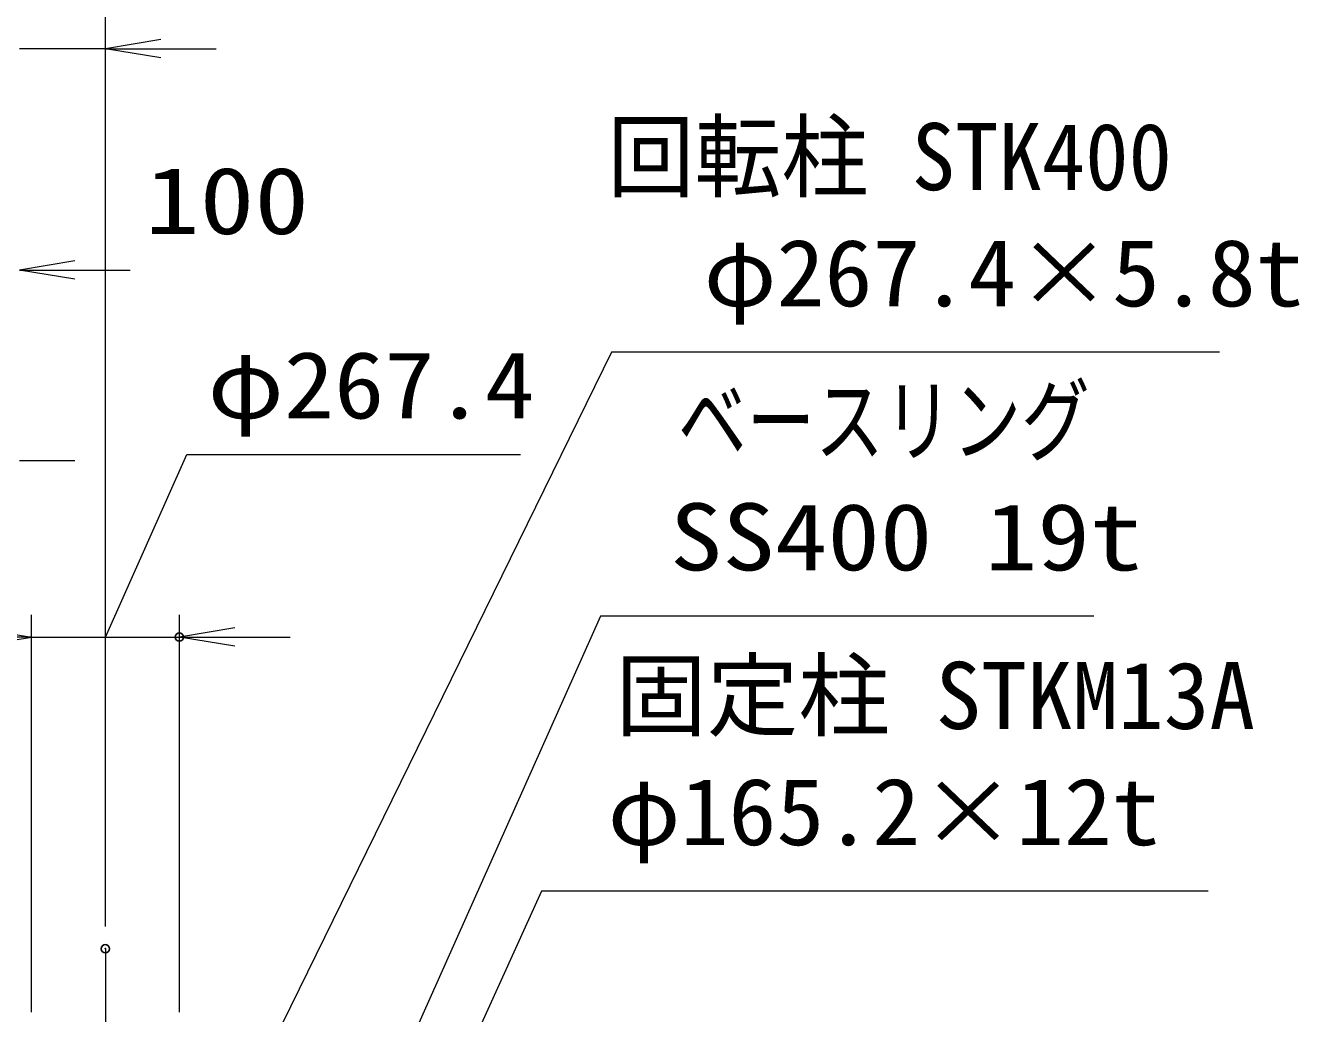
# Model space of a CAD drawing. Units: millimetres at full size. Extents: x -11880 to 11880, y -8400 to 8400.
# Drawn here: x 5485 to 7787, y 791 to 2577 of the extents above; entities that cross this region are included whole.
import ezdxf
from ezdxf.enums import TextEntityAlignment as Align

# ---------------------------------------------------------------- set-up
doc = ezdxf.new("R2010")
doc.units = ezdxf.units.MM
doc.header["$LTSCALE"] = 30
doc.header["$PDMODE"] = 32
doc.header["$PDSIZE"] = 15
doc.linetypes.add('USER1', pattern=[18, 12, -1.5, 3, -1.5])
for name, color, linetype, lineweight in [('0-3_軸線', 200, 'USER1', 15), ('0-5_寸法線', 4, 'Continuous', 18), ('0-6_0', 7, 'Continuous', 18)]:
    doc.layers.add(name, color=color, linetype=linetype, lineweight=lineweight)
doc.layers.add('0-7_Defpoints', color=7, linetype='Continuous')
doc.styles.add('ＭＳ ゴシック', font='')
doc.styles.get('ＭＳ ゴシック').set_extended_font_data('MS Gothic')

# ---------------------------------------------------------------- blocks, each defined once
blk = doc.blocks.new('_Open')
at = {"layer": '0-6_0', "color": 4}
blk.add_line((-30, 5), (0, 0), dxfattribs=at)
blk.add_lwpolyline([(-30, -5), (0, 0), (-30, 0)], dxfattribs=at)
blk = doc.blocks.new('S298')
at = {"layer": '0-5_寸法線'}
for points in [[(-397187, 81901527.9), (-423937.4, 81901527.9), (-448762.6, 81845911.5), (-449985.4, 81843172)], [(-449219.2, 81846115.3), (-449985.4, 81843172), (-448306.1, 81845707.7)]]:
    blk.add_lwpolyline(points, dxfattribs=at)
at = {"layer": '0-5_寸法線', "color": 254, "style": 'ＭＳ ゴシック'}
for s, width, p in [('ベースリング', 0.75, (-419737.4, 81909228.4)), ('SS400 19t', 1.15, (-420169.4, 81902928.4))]:
    blk.add_text(s, height=3637, dxfattribs=dict(at, width=width)).set_placement(p, align=Align.BOTTOM_LEFT)
blk = doc.blocks.new('S300')
at = {"layer": '0-5_寸法線'}
for points in [[(-390373.3, 81915842.5), (-423344.5, 81915842.5), (-445311.4, 81871036.4), (-446632, 81868342.7)], [(-445760.4, 81871256.5), (-446632, 81868342.7), (-444862.5, 81870816.3)]]:
    blk.add_lwpolyline(points, dxfattribs=at)
at = {"layer": '0-5_寸法線', "color": 254, "style": 'ＭＳ ゴシック'}
for s, width, p in [('回転柱 STK400', 0.95, (-423550.9, 81923543.1)), ('φ267.4×5.8t', 1.05, (-418338.1, 81917243.1))]:
    blk.add_text(s, height=3637, dxfattribs=dict(at, width=width)).set_placement(p, align=Align.BOTTOM_LEFT)
blk = doc.blocks.new('S301')
at = {"layer": '0-5_寸法線'}
for points in [[(-390998.2, 81886629.1), (-427137.4, 81886629.1), (-447679.8, 81841328.6), (-448918.8, 81838596.4)], [(-448135.2, 81841535.1), (-448918.8, 81838596.4), (-447224.5, 81841122.1)]]:
    blk.add_lwpolyline(points, dxfattribs=at)
at = {"layer": '0-5_寸法線', "color": 254, "style": 'ＭＳ ゴシック'}
blk.add_text('固定柱 STKM13A', height=3637, dxfattribs=at).set_placement((-423128.4, 81894329.6), align=Align.BOTTOM_LEFT)
at = {"layer": '0-5_寸法線', "color": 254, "style": 'ＭＳ ゴシック', "width": 1.05}
blk.add_text('φ165.2×12t', height=3637, dxfattribs=at).set_placement((-423542.2, 81888029.6), align=Align.BOTTOM_LEFT)

msp = doc.modelspace()

# ---------------------------------------------------------------- linework, layer by layer
at = {"layer": '0-3_軸線'}
msp.add_line((5629.01, 908.54), (5629.01, -1325.5), dxfattribs=at)
at = {"layer": '0-5_寸法線'}
for p, q in [((5629.01, 948.54), (5629.01, 2918.42)), ((5629.01, 948.54), (5629.01, 2575.01)), ((5629.01, 2535.01), (5474.01, 2535.01)), ((5729.01, 2535.01), (5829.01, 2535.01)), ((5574.01, 2135.01), (5674.01, 2135.01)), ((5474.01, 1790.76), (5574.01, 1790.76)), ((5495.31, 793.97), (5495.31, 1511.78)), ((5762.71, 793.97), (5762.71, 1511.78)), ((5495.31, 1471.78), (5762.71, 1471.78)), ((5862.71, 1471.78), (5962.71, 1471.78))]:
    msp.add_line(p, q, dxfattribs=at)
msp.add_lwpolyline([(5629.01, 1471.78), (5776.14, 1801.76), (6379.34, 1801.76)], dxfattribs=at)
at = {"layer": '0-7_Defpoints'}
for p in [(5762.71, 1471.78), (5629.01, 908.54)]:
    msp.add_point(p, dxfattribs=at)

# ---------------------------------------------------------------- block references
at = {"layer": '0-5_寸法線', "xscale": 3.333333, "yscale": 3.333333, "rotation": 180}
for p in [(5629.01, 2535.01), (5474.01, 2135.01), (5762.71, 1471.78)]:
    msp.add_blockref('_Open', p, dxfattribs=at)
at = {"layer": '0-5_寸法線'}
for name, p, xscale, yscale in [('S300', (20654.75, -2728541.35), 0.03333333, 0.03333333), ('S298', (20654.75, -2728541.35), 0.03333333, 0.03333333), ('_Open', (5495.31, 1471.78), 3.333333, 3.333333), ('S301', (20654.75, -2728541.35), 0.03333333, 0.03333333)]:
    msp.add_blockref(name, p, dxfattribs=dict(at, xscale=xscale, yscale=yscale))

# ---------------------------------------------------------------- texts
at = {"layer": '0-5_寸法線', "color": 254, "style": 'ＭＳ ゴシック'}
for s, width, p in [('100', 1.2, (5700.36, 2163.69)), ('φ267.4', 1.1, (5813.74, 1830.45))]:
    msp.add_text(s, height=121.2, dxfattribs=dict(at, width=width)).set_placement(p, align=Align.BOTTOM_LEFT)

doc.saveas('drawing.dxf')
